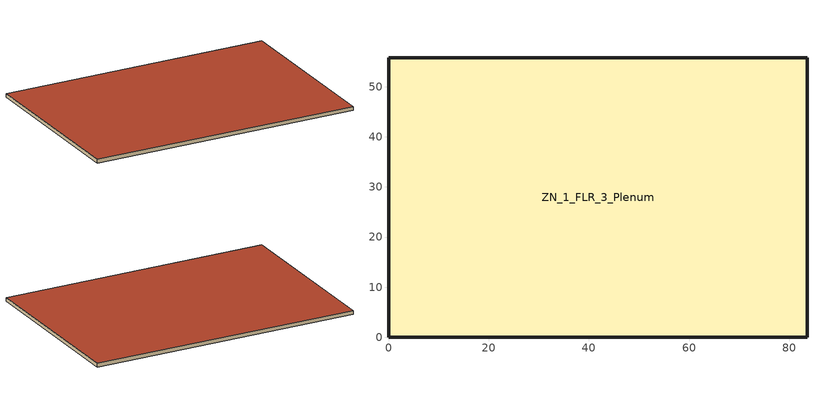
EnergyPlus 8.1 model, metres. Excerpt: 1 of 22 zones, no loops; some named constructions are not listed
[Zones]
ZN_1_FLR_3_Plenum
 wall outside (nonres_ext_wall): 0,0 83.52,0 83.52,55.78 0,55.78 0,0 z18.59:19.81
 roof outside (nonres_roof): 0,55.78 0,0 83.52,0 83.52,55.78 z19.81
[Schedule:Compact]
Night Cycle Availability: Through: 12/31, For: Weekdays SummerDesignDay WinterDesignDay, Until: 04:00, 1, Until: 8:00, 0, Until: 24:00, 1, For: Saturday, Until: 04:00, 1, Until: 8:00, 0, Until: 24:00, 1, For: Sunday Holidays AllOtherDays, Until: 07:00, 1, Until: 18:00, 1, Until: 24:00, 1
PumpOperationSchd: Through: 12/31, For: Weekdays SummerDesignDay WinterDesignDay, Until: 05:00, 0, Until: 22:00, 1, Until: 24:00, 0, For: Saturday, Until: 05:00, 0, Until: 18:00, 1, Until: 24:00, 0, For: Sunday Holidays AllOtherDays, Until: 24:00, 0
VirginiaElectSeasonSched: Through: 5/31, For: AllDays, Until: 24:00, 1, Through: 9/30, For: AllDays, Until: 24:00, 3, Through: 12/31, For: AllDays, Until: 24:00, 1
VirginiaElectTOUSched: Through: 5/31, For: WeekDays, Until: 10:00, 3, Until: 22:00, 1, Until: 24:00, 3, For: AllOtherDays, Until: 24:00, 3, Through: 9/30, For: WeekDays, Until: 8:00, 3, Until: 22:00, 1, Until: 24:00, 3, For: AllOtherDays, Until: 24:00, 3, Through: 12/31, For: WeekDays, Until: 10:00, 3, Until: 22:00, 1, Until: 24:00, 3, For: AllOtherDays, Until: 24:00, 3
